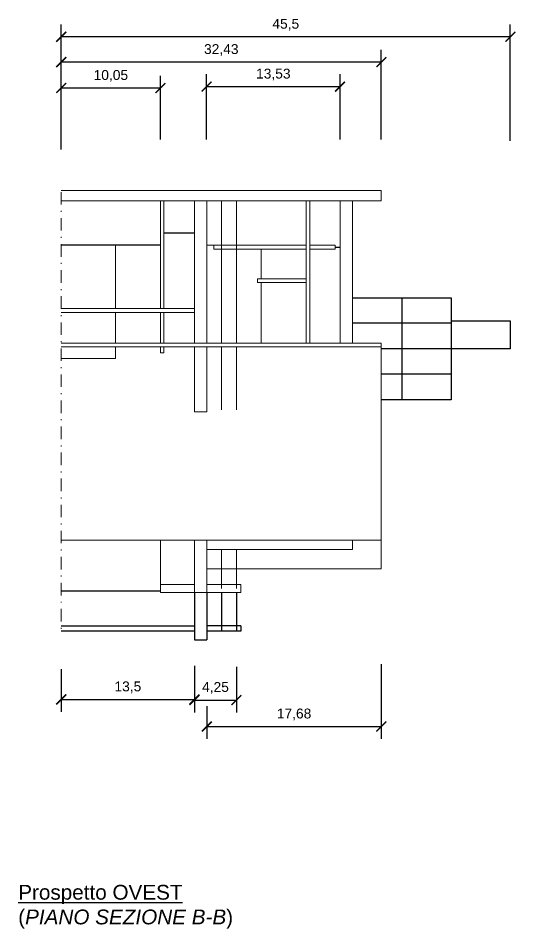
# Model space of a CAD drawing. Header units: centimetres. Extents: x 543 to 6804, y 293 to 1469.
# Drawn here: x 1265.4 to 1315.9, y 919.2 to 1011.5 of the extents above; entities that cross this region are included whole.
import ezdxf

# ---------------------------------------------------------------- set-up
doc = ezdxf.new("R2010")
doc.units = ezdxf.units.CM
doc.linetypes.add('TRATTOPUNTO2', pattern=[12.7, 6.35, -3.175, 0, -3.175])
for name, color, linetype, lineweight in [('linee a metà', 100, 'Continuous', 20), ('linee davanti', 161, 'Continuous', 20), ('linee spesse', 254, 'Continuous', 20), ('linee tratto punto', 40, 'TRATTOPUNTO2', 20), ('porte', 230, 'Continuous', 20)]:
    doc.layers.add(name, color=color, linetype=linetype, lineweight=lineweight)
for name, color, linetype in [('linee dietro', 51, 'Continuous'), ('quote', 163, 'Continuous'), ('testo', 104, 'Continuous')]:
    doc.layers.add(name, color=color, linetype=linetype)
doc.styles.add('Annotativa', font='arial.ttf')
doc.styles.add('Annotative', font='arial.ttf')
doc.dimstyles.new('Annotativa', dxfattribs={"dimscale": 0, "dimtxt": 1, "dimasz": 1, "dimexe": 1.25, "dimexo": 0.625, "dimtad": 1, "dimtxsty": 'Annotativa', "dimblk": 'ARCHTICK', "dimcen": 1, "dimadec": 0, "dimazin": 0, "dimtfac": 1, "dimtmove": 0, "dimatfit": 3, "dimfxl": 1, "dimarcsym": 0})

# ---------------------------------------------------------------- blocks, each defined once
blk = doc.blocks.new('_ArchTick')
at = {"color": 0, "linetype": 'ByBlock', "const_width": 0.15}
blk.add_lwpolyline([(-0.5, -0.5), (0.5, 0.5)], dxfattribs=at)
blk = doc.blocks.new('*D80')
at = {"layer": 'Defpoints', "color": 0, "transparency": 16777216}
for p in [(1269.798, 1009.635), (1269.798, 998.451), (1315.298, 998.451)]:
    blk.add_point(p, dxfattribs=at)
at = {"layer": 'quote', "color": 0, "lineweight": -2, "transparency": 16777216}
for p, q in [((1269.798, 999.076), (1269.798, 1010.885)), ((1315.298, 999.076), (1315.298, 1010.885)), ((1315.298, 1009.635), (1269.798, 1009.635))]:
    blk.add_line(p, q, dxfattribs=at)
at = {"layer": 'quote', "color": 0, "lineweight": -2, "transparency": 16777216, "rotation": 180}
blk.add_blockref('_ArchTick', (1269.798, 1009.635), dxfattribs=at)
at = {"layer": 'quote', "color": 0, "lineweight": -2, "transparency": 16777216}
blk.add_blockref('_ArchTick', (1315.298, 1009.635), dxfattribs=at)
at = {"layer": 'quote', "color": 0, "transparency": 16777216, "insert": (1292.548, 1010.859), "char_height": 1, "attachment_point": 5, "style": 'Annotativa'}
blk.add_mtext('45,5', dxfattribs=at)
blk = doc.blocks.new('*D81')
at = {"layer": 'Defpoints', "color": 0, "transparency": 16777216}
for p in [(1269.798, 1007.067), (1269.798, 998.451), (1302.228, 998.612)]:
    blk.add_point(p, dxfattribs=at)
at = {"layer": 'quote', "color": 0, "lineweight": -2, "transparency": 16777216}
for p, q in [((1269.798, 999.076), (1269.798, 1008.317)), ((1302.228, 999.237), (1302.228, 1008.317)), ((1302.228, 1007.067), (1269.798, 1007.067))]:
    blk.add_line(p, q, dxfattribs=at)
at = {"layer": 'quote', "color": 0, "lineweight": -2, "transparency": 16777216, "rotation": 180}
blk.add_blockref('_ArchTick', (1269.798, 1007.067), dxfattribs=at)
at = {"layer": 'quote', "color": 0, "lineweight": -2, "transparency": 16777216}
blk.add_blockref('_ArchTick', (1302.228, 1007.067), dxfattribs=at)
at = {"layer": 'quote', "color": 0, "transparency": 16777216, "insert": (1286.013, 1008.293), "char_height": 1, "attachment_point": 5, "style": 'Annotativa'}
blk.add_mtext('32,43', dxfattribs=at)
blk = doc.blocks.new('*D83')
at = {"layer": 'Defpoints', "color": 0, "transparency": 16777216}
for p in [(1269.798, 1004.443), (1279.848, 998.612), (1269.798, 997.572)]:
    blk.add_point(p, dxfattribs=at)
at = {"layer": 'quote', "color": 0, "lineweight": -2, "transparency": 16777216}
for p, q in [((1269.798, 998.197), (1269.798, 1005.693)), ((1279.848, 999.237), (1279.848, 1005.693)), ((1279.848, 1004.443), (1269.798, 1004.443))]:
    blk.add_line(p, q, dxfattribs=at)
at = {"layer": 'quote', "color": 0, "lineweight": -2, "transparency": 16777216, "rotation": 180}
blk.add_blockref('_ArchTick', (1269.798, 1004.443), dxfattribs=at)
at = {"layer": 'quote', "color": 0, "lineweight": -2, "transparency": 16777216}
blk.add_blockref('_ArchTick', (1279.848, 1004.443), dxfattribs=at)
at = {"layer": 'quote', "color": 0, "transparency": 16777216, "insert": (1274.823, 1005.669), "char_height": 1, "attachment_point": 5, "style": 'Annotativa'}
blk.add_mtext('10,05', dxfattribs=at)
blk = doc.blocks.new('*D85')
at = {"layer": 'Defpoints', "color": 0, "transparency": 16777216}
for p in [(1298.048, 1004.583), (1284.518, 998.612), (1298.048, 998.612)]:
    blk.add_point(p, dxfattribs=at)
at = {"layer": 'quote', "color": 0, "lineweight": -2, "transparency": 16777216}
for p, q in [((1284.518, 999.237), (1284.518, 1005.833)), ((1298.048, 999.237), (1298.048, 1005.833)), ((1284.518, 1004.583), (1298.048, 1004.583))]:
    blk.add_line(p, q, dxfattribs=at)
at = {"layer": 'quote', "color": 0, "lineweight": -2, "transparency": 16777216, "rotation": 180}
blk.add_blockref('_ArchTick', (1284.518, 1004.583), dxfattribs=at)
at = {"layer": 'quote', "color": 0, "lineweight": -2, "transparency": 16777216}
blk.add_blockref('_ArchTick', (1298.048, 1004.583), dxfattribs=at)
at = {"layer": 'quote', "color": 0, "transparency": 16777216, "insert": (1291.283, 1005.809), "char_height": 1, "attachment_point": 5, "style": 'Annotativa'}
blk.add_mtext('13,53', dxfattribs=at)
blk = doc.blocks.new('*D86')
at = {"layer": 'Defpoints', "color": 0, "transparency": 16777216}
for p in [(1269.798, 946.179), (1283.298, 946.514), (1283.298, 942.489)]:
    blk.add_point(p, dxfattribs=at)
at = {"layer": 'quote', "color": 0, "lineweight": -2, "transparency": 16777216}
for p, q in [((1283.298, 945.889), (1283.298, 941.239)), ((1269.798, 945.554), (1269.798, 941.239)), ((1269.798, 942.489), (1283.298, 942.489))]:
    blk.add_line(p, q, dxfattribs=at)
at = {"layer": 'quote', "color": 0, "lineweight": -2, "transparency": 16777216, "rotation": 180}
blk.add_blockref('_ArchTick', (1269.798, 942.489), dxfattribs=at)
at = {"layer": 'quote', "color": 0, "lineweight": -2, "transparency": 16777216}
blk.add_blockref('_ArchTick', (1283.298, 942.489), dxfattribs=at)
at = {"layer": 'quote', "color": 0, "transparency": 16777216, "insert": (1276.548, 943.715), "char_height": 1, "attachment_point": 5, "style": 'Annotativa'}
blk.add_mtext('13,5', dxfattribs=at)
blk = doc.blocks.new('*D87')
at = {"layer": 'Defpoints', "color": 0, "transparency": 16777216}
for p in [(1283.298, 946.514), (1287.548, 946.402), (1287.548, 942.428)]:
    blk.add_point(p, dxfattribs=at)
at = {"layer": 'quote', "color": 0, "lineweight": -2, "transparency": 16777216}
for p, q in [((1283.298, 945.889), (1283.298, 941.178)), ((1287.548, 945.777), (1287.548, 941.178)), ((1283.298, 942.428), (1287.548, 942.428))]:
    blk.add_line(p, q, dxfattribs=at)
at = {"layer": 'quote', "color": 0, "lineweight": -2, "transparency": 16777216, "rotation": 180}
blk.add_blockref('_ArchTick', (1283.298, 942.428), dxfattribs=at)
at = {"layer": 'quote', "color": 0, "lineweight": -2, "transparency": 16777216}
blk.add_blockref('_ArchTick', (1287.548, 942.428), dxfattribs=at)
at = {"layer": 'quote', "color": 0, "transparency": 16777216, "insert": (1285.423, 943.654), "char_height": 1, "attachment_point": 5, "style": 'Annotativa'}
blk.add_mtext('4,25', dxfattribs=at)
blk = doc.blocks.new('*D88')
at = {"layer": 'Defpoints', "color": 0, "transparency": 16777216}
for p in [(1302.228, 946.682), (1284.548, 942.428), (1302.228, 939.742)]:
    blk.add_point(p, dxfattribs=at)
at = {"layer": 'quote', "color": 0, "lineweight": -2, "transparency": 16777216}
for p, q in [((1302.228, 946.057), (1302.228, 938.492)), ((1284.548, 941.803), (1284.548, 938.492)), ((1284.548, 939.742), (1302.228, 939.742))]:
    blk.add_line(p, q, dxfattribs=at)
at = {"layer": 'quote', "color": 0, "lineweight": -2, "transparency": 16777216, "rotation": 180}
blk.add_blockref('_ArchTick', (1284.548, 939.742), dxfattribs=at)
at = {"layer": 'quote', "color": 0, "lineweight": -2, "transparency": 16777216}
blk.add_blockref('_ArchTick', (1302.228, 939.742), dxfattribs=at)
at = {"layer": 'quote', "color": 0, "transparency": 16777216, "insert": (1293.388, 940.968), "char_height": 1, "attachment_point": 5, "style": 'Annotativa'}
blk.add_mtext('17,68', dxfattribs=at)

msp = doc.modelspace()

# ---------------------------------------------------------------- linework, layer by layer
at = {"layer": 'linee a metà'}
for p, q in [((1279.848, 982.1), (1279.848, 993.02)), ((1280.198, 993.02), (1280.198, 982.1)), ((1275.298, 988.52), (1275.298, 982.1)), ((1285.248, 988.12), (1285.248, 988.52)), ((1285.248, 988.52), (1294.598, 988.52)), ((1294.998, 988.52), (1297.548, 988.52)), ((1297.548, 988.52), (1297.548, 988.12)), ((1294.598, 988.12), (1285.248, 988.12)), ((1290.048, 985.12), (1290.048, 988.12)), ((1297.548, 988.12), (1294.998, 988.12)), ((1294.598, 985.12), (1289.698, 985.12)), ((1289.698, 985.12), (1289.698, 984.72)), ((1289.698, 984.72), (1294.598, 984.72)), ((1290.048, 978.6), (1290.048, 984.72)), ((1275.298, 981.7), (1275.298, 978.6)), ((1279.848, 981.7), (1279.848, 978.6)), ((1280.198, 981.7), (1280.198, 978.6)), ((1275.298, 978.2), (1275.298, 977.04)), ((1279.848, 977.6), (1279.848, 978.2)), ((1280.198, 978.2), (1280.198, 977.6)), ((1280.198, 977.6), (1279.848, 977.6)), ((1275.298, 977.04), (1269.798, 977.04)), ((1279.848, 954.12), (1279.848, 958.62)), ((1283.298, 953.33), (1283.298, 958.62)), ((1284.548, 953.33), (1284.548, 958.62)), ((1299.298, 958.62), (1299.298, 957.67)), ((1302.228, 955.71), (1302.228, 958.62)), ((1299.298, 957.67), (1284.548, 957.67)), ((1286.048, 957.67), (1286.048, 953.725)), ((1287.548, 957.67), (1287.548, 953.725)), ((1284.548, 955.71), (1302.228, 955.71)), ((1279.848, 954.12), (1283.298, 954.12)), ((1284.548, 954.12), (1287.998, 954.12)), ((1287.998, 954.12), (1287.998, 953.33)), ((1287.998, 953.33), (1279.848, 953.33))]:
    msp.add_line(p, q, dxfattribs=at)
at = {"layer": 'linee davanti'}
for p, q in [((1302.228, 994.06), (1269.798, 994.06)), ((1302.228, 993.02), (1302.228, 994.06)), ((1269.798, 993.02), (1302.228, 993.02)), ((1283.298, 978.6), (1283.298, 993.02)), ((1284.548, 993.02), (1284.548, 978.6)), ((1286.047, 978.6), (1286.047, 993.02)), ((1287.548, 978.6), (1287.548, 993.02)), ((1294.598, 993.02), (1294.998, 993.02)), ((1294.598, 978.6), (1294.598, 993.02)), ((1294.998, 993.02), (1294.998, 978.6)), ((1298.048, 978.6), (1298.048, 993.02)), ((1299.298, 993.02), (1299.298, 978.6)), ((1269.798, 982.1), (1283.298, 982.1)), ((1269.798, 981.7), (1283.298, 981.7)), ((1302.228, 978.6), (1269.798, 978.6)), ((1302.228, 978.2), (1269.798, 978.2)), ((1283.298, 971.628), (1283.298, 978.2)), ((1284.548, 978.2), (1284.548, 971.627)), ((1286.048, 971.826), (1286.048, 978.2)), ((1287.548, 971.825), (1287.548, 978.2)), ((1302.228, 978.2), (1302.228, 978.6)), ((1302.228, 978.2), (1302.228, 958.62)), ((1284.548, 971.627), (1283.298, 971.628)), ((1302.228, 958.62), (1269.798, 958.62))]:
    msp.add_line(p, q, dxfattribs=at)
at = {"layer": 'linee dietro'}
for p, q in [((1283.298, 989.72), (1280.198, 989.72)), ((1279.848, 988.52), (1269.798, 988.52)), ((1297.548, 988.32), (1298.048, 988.32)), ((1299.298, 983.185), (1309.298, 983.185)), ((1304.298, 983.185), (1304.298, 972.855)), ((1309.298, 983.185), (1309.298, 972.855)), ((1309.298, 980.84), (1315.298, 980.84)), ((1315.298, 980.84), (1315.298, 978.02)), ((1309.298, 980.602), (1299.298, 980.602)), ((1309.298, 978.02), (1302.228, 978.02)), ((1315.298, 978.02), (1309.298, 978.02)), ((1309.298, 975.437), (1302.228, 975.437)), ((1309.298, 972.855), (1302.228, 972.855)), ((1279.848, 953.46), (1269.798, 953.46)), ((1283.298, 953.33), (1283.298, 948.54)), ((1284.548, 953.33), (1284.548, 948.54)), ((1286.048, 953.33), (1286.048, 949.39)), ((1287.548, 953.33), (1287.548, 949.39)), ((1269.798, 949.94), (1283.298, 949.94)), ((1287.998, 949.94), (1284.548, 949.94)), ((1287.998, 949.94), (1287.998, 949.39)), ((1283.298, 949.39), (1269.798, 949.39)), ((1283.298, 948.54), (1284.548, 948.54)), ((1287.998, 949.39), (1284.548, 949.39))]:
    msp.add_line(p, q, dxfattribs=at)
at = {"layer": 'linee spesse'}
for p, q in [((1298.048, 993.02), (1299.298, 993.02)), ((1269.798, 978.2), (1302.228, 978.2)), ((1302.228, 978.2), (1298.048, 978.2)), ((1279.848, 953.33), (1279.848, 954.12))]:
    msp.add_line(p, q, dxfattribs=at)
at = {"layer": 'linee tratto punto', "ltscale": 0.2}
msp.add_line((1269.798, 993.899), (1269.798, 949.39), dxfattribs=at)
at = {"layer": 'porte'}
for p, q in [((1294.598, 988.52), (1294.598, 993.02)), ((1284.548, 988.52), (1285.248, 988.52))]:
    msp.add_line(p, q, dxfattribs=at)

# ---------------------------------------------------------------- texts
at = {"layer": 'testo', "insert": (1265.436, 923.699), "char_height": 1.5, "width": 55.75691, "attachment_point": 1, "style": 'Annotative'}
msp.add_mtext('{\\LProspetto OVEST\\P}({\\fArial|b0|i1|c0|p34;PIANO SEZIONE B-B})', dxfattribs=at)

# ---------------------------------------------------------------- dimensions: what is measured, and where the dimension line sits
at = {"layer": 'quote'}
for base, p1, p2, picture, middle in [((1269.798, 1009.635), (1315.298, 998.451), (1269.798, 998.451), '*D80', (1292.548, 1010.859)), ((1269.798, 1007.067), (1302.228, 998.612), (1269.798, 998.451), '*D81', (1286.013, 1008.293)), ((1269.798, 1004.443), (1279.848, 998.612), (1269.798, 997.572), '*D83', (1274.823, 1005.669)), ((1298.048, 1004.583), (1284.518, 998.612), (1298.048, 998.612), '*D85', (1291.283, 1005.809)), ((1302.228, 939.742), (1284.548, 942.428), (1302.228, 946.682), '*D88', (1293.388, 940.968)), ((1283.298, 942.489), (1269.798, 946.179), (1283.298, 946.514), '*D86', (1276.548, 943.715)), ((1287.548, 942.428), (1283.298, 946.514), (1287.548, 946.402), '*D87', (1285.423, 943.654))]:
    dim = msp.add_linear_dim(base=base, p1=p1, p2=p2, dimstyle='Annotativa', dxfattribs=at)
    dim.commit()
    dim.dimension.update_dxf_attribs({"geometry": picture, "text_midpoint": middle})

doc.saveas('drawing.dxf')
